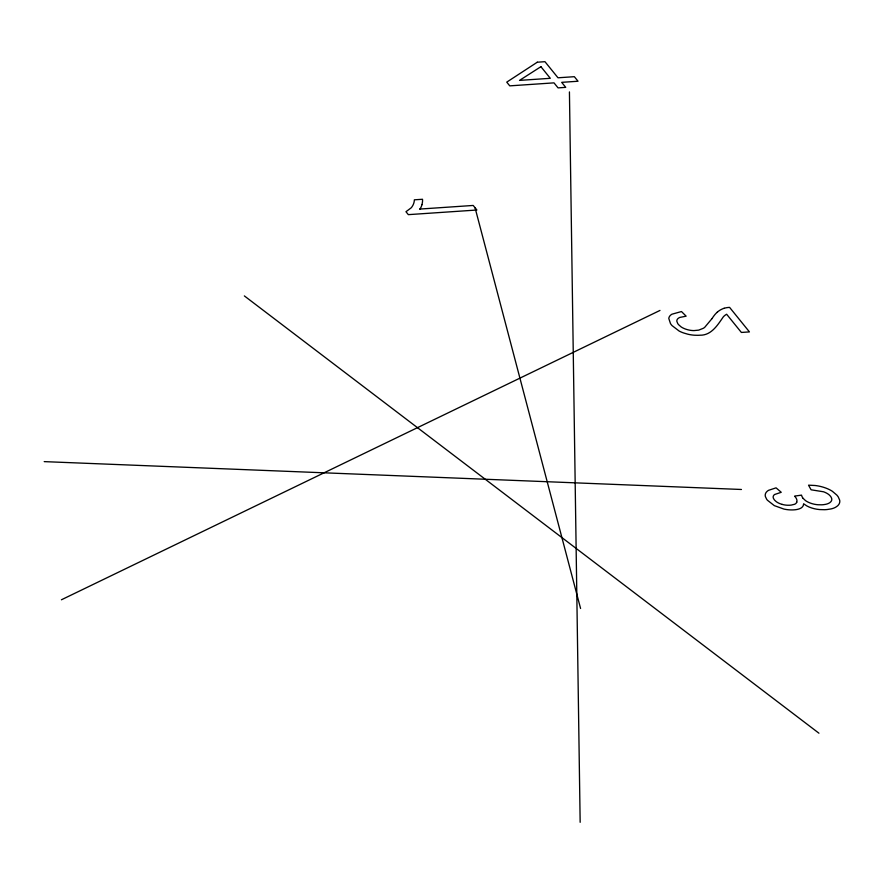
<?xml version="1.0" encoding="UTF-8"?>
<svg xmlns="http://www.w3.org/2000/svg" width="884" height="884" viewBox="0 0 884 884"><rect width="100%" height="100%" fill="white"/><g stroke="black" fill="none" stroke-linecap="round" stroke-linejoin="round"><path stroke-width="1.33" d="M803.567 504.466L803.633 503.814L806.926 505.979A16.929 7.923 10.5 0 0 819.623 509.571L824.418 509.703A27.238 12.741 10.5 0 0 827.159 509.527L831.104 508.908A21.525 10.078 10.5 0 0 835.711 507.195L837.424 505.991A26.376 12.343 10.5 0 0 838.739 504.543L839.071 504.035A23.967 11.216 10.5 0 0 839.667 500.134L838.286 496.996A33.448 15.658 10.5 0 0 836.805 495.062L832.352 491.283A22.266 10.42 10.5 0 0 826.374 488.277A23.724 11.094 10.5 0 0 823.391 487.239A22.089 10.343 10.5 0 0 815.07 485.493L808.529 485.172L811.103 489.802L823.534 491.78A13.26 6.199 10.5 0 1 829.159 494.874L830.109 495.825A17.879 8.365 10.5 0 1 830.971 496.952L831.391 497.725A14.663 6.862 10.5 0 1 831.391 500.908L831.192 501.239A16.995 7.956 10.5 0 1 830.385 502.167L830.054 502.455A14.918 6.984 10.5 0 1 825.755 504.311L823.789 504.631A19.061 8.917 10.5 0 1 821.612 504.808L818.054 504.753A13.691 6.409 10.5 0 1 812.506 503.781A14.818 6.928 10.5 0 1 810.484 503.129A13.824 6.464 10.5 0 1 805.49 500.587L803.18 498.399M796.694 502.289L796.175 503.151A9.636 4.508 10.5 0 1 794.55 504.278L791.335 505.062A15.912 7.448 10.5 0 1 789.39 505.228L787.666 505.239A11.083 5.182 10.5 0 1 782.053 504.366M712.029 318.583L704.636 327.411A31.459 14.719 10.5 0 1 703.266 328.318L698.68 330.13L693.951 330.594A12.21 5.713 10.5 0 1 687.719 329.743L687.089 329.566A14.177 6.63 10.5 0 1 685.84 329.179A13.116 6.133 10.5 0 1 681.011 326.815L678.658 324.737A21.006 9.835 10.5 0 1 677.741 323.555L676.846 321.334A13.116 6.144 10.5 0 1 677.708 318.848A12.818 6 10.5 0 1 679.851 317.422L686.15 316.163L681.476 311.544L671.939 314.207A19.426 9.083 10.5 0 0 670.05 315.732A20.409 9.547 10.5 0 0 668.801 318.505L670.514 323.632A38.907 18.199 10.5 0 0 672.028 325.588L679.144 331.047A20.166 9.437 10.5 0 0 683.774 333.014L687.763 334.185A19.161 8.973 10.5 0 0 694.769 335.235L697.785 335.301A23.691 11.083 10.5 0 0 699.796 335.213C711.288 335.566 717.598 325.113 723.311 316.859A27.769 12.995 10.5 0 1 723.664 316.483A30.774 14.398 10.5 0 1 726.637 314.24L741.378 332.45L749.444 331.909L729.587 307.378A16.542 7.746 10.5 0 0 724.195 308.295M717.189 312.218L715.454 313.964A125.561 58.753 10.5 0 0 712.051 318.583M61.416 599.783L659.994 310.428M419.789 209.066L473.205 205.453L476.896 210.016L408.342 214.646L405.966 211.718L411.193 207.817A54.985 25.724 10.5 0 0 412.099 206.646A56.421 26.398 10.5 0 0 414.364 199.817L422.519 199.276A65.317 30.564 10.5 0 1 421.9 204.701M44.2 461.625L741.444 489.482M244.349 295.908L818.938 733.201M475.051 207.74L580.578 608.479M569.429 91.914L580.158 822.308M421.911 204.701A49.382 23.106 10.5 0 1 419.867 209.099M717.278 312.251A35.316 16.52 10.5 0 1 724.118 308.251M803.512 504.466A17.636 8.254 10.5 0 1 801.014 508.057A16.221 7.591 10.5 0 1 793.942 509.869A18.873 8.829 10.5 0 1 784.042 509.107L774.329 505.637L767.4 500.211A29.68 13.89 10.5 0 1 766.605 499.128L765.389 496.565A20.884 9.768 10.5 0 1 768.516 490.333L776.064 487.846L781.246 492.3L774.627 494.499A12.033 5.624 10.5 0 0 773.865 495.206A12.254 5.735 10.5 0 0 773.401 498.244L774.119 499.515A16.907 7.912 10.5 0 0 774.959 500.499L776.318 501.692A11.569 5.415 10.5 0 0 780.948 504.024A12.166 5.691 10.5 0 0 782.053 504.366M796.749 502.3A19.448 9.094 10.5 0 0 795.235 496.852A9.337 4.376 10.5 0 0 795.003 496.576L794.561 496.123L801.512 495.128A28.122 13.161 10.5 0 0 803.103 498.399M537.284 62.211L506.742 82.135L509.759 85.859L554.003 82.864L558.058 87.881L565.738 87.361L561.683 82.345L578.037 81.24L574.346 76.687L558.003 77.792L544.964 61.692L537.284 62.211M540.909 66.687L519.527 80.389L550.312 78.311L540.909 66.687"/></g></svg>
